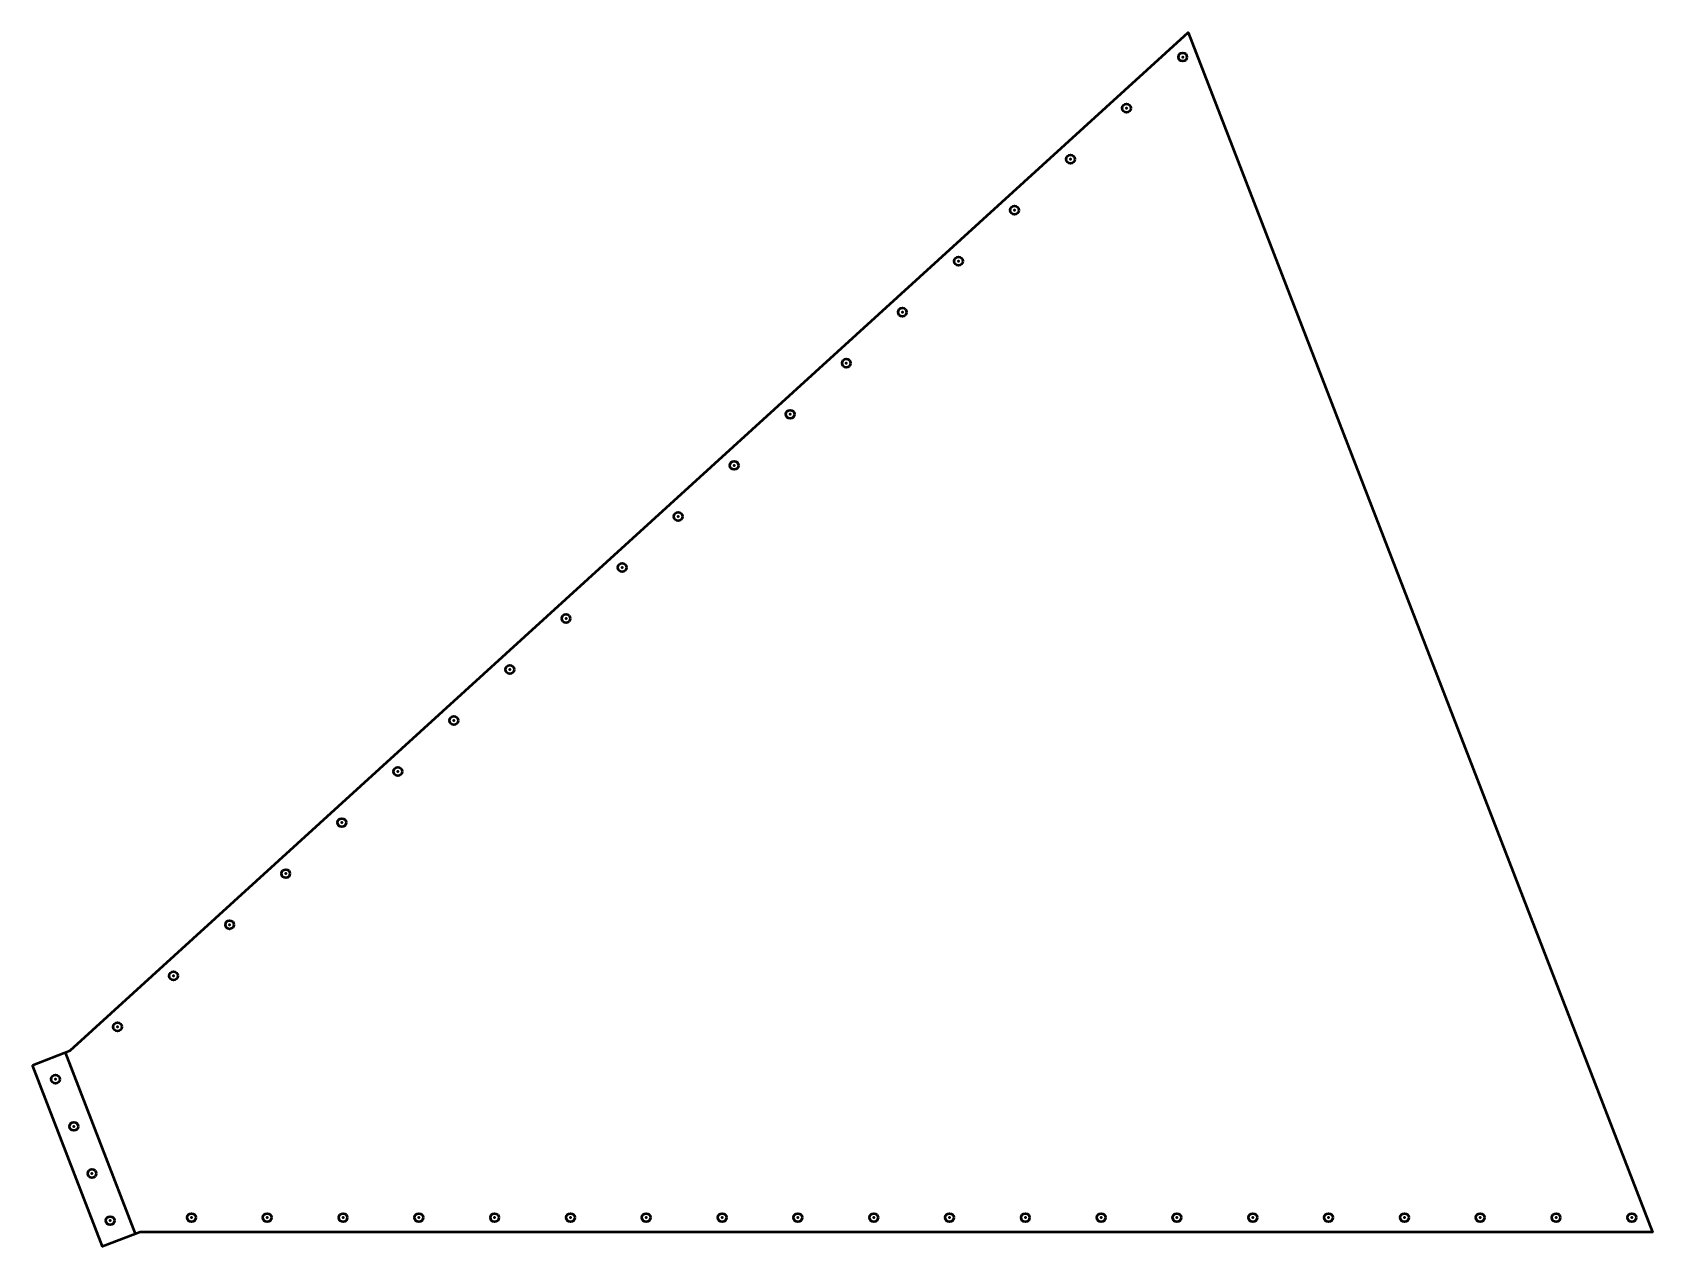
# Model space of a CAD drawing. Header units: millimetres. Extents: x 78 to 719, y 201 to 682.
import ezdxf

# ---------------------------------------------------------------- set-up
doc = ezdxf.new("R2010")
doc.units = ezdxf.units.MM
for name, color, linetype, lineweight in [('IV_ARC_CENTERS', 7, 'Continuous', 50), ('IV_BEND_DOWN', 7, 'Continuous', 50), ('IV_INTERIOR_PROFILES', 7, 'Continuous', 50), ('IV_OUTER_PROFILE', 7, 'Continuous', 50)]:
    doc.layers.add(name, color=color, linetype=linetype, lineweight=lineweight)

msp = doc.modelspace()

# ---------------------------------------------------------------- linework, layer by layer
at = {"layer": 'IV_ARC_CENTERS'}
for p in [(533.13, 672.14), (510.95, 651.94), (488.77, 631.75), (466.58, 611.55), (444.4, 591.36), (422.21, 571.16), (400.03, 550.96), (377.85, 530.77), (355.66, 510.57), (333.48, 490.38), (311.29, 470.18), (289.11, 449.99), (266.93, 429.79), (244.74, 409.59), (222.56, 389.4), (200.37, 369.2), (178.19, 349.01), (156.01, 328.81), (133.82, 308.62), (111.64, 288.42), (87.09, 267.67), (94.31, 249.02), (101.53, 230.37), (108.74, 211.71), (140.87, 212.89), (170.87, 212.89), (200.87, 212.89), (230.87, 212.89), (260.87, 212.89), (290.87, 212.89), (320.87, 212.89), (350.87, 212.89), (380.87, 212.89), (410.87, 212.89), (440.87, 212.89), (470.87, 212.89), (500.87, 212.89), (530.87, 212.89), (560.87, 212.89), (590.87, 212.89), (620.87, 212.89), (650.87, 212.89), (680.87, 212.89), (710.87, 212.89)]:
    msp.add_point(p, dxfattribs=at)
at = {"layer": 'IV_BEND_DOWN'}
msp.add_line((90.88, 278.25), (118.67, 206.44), dxfattribs=at)
at = {"layer": 'IV_INTERIOR_PROFILES'}
for centre in [(533.13, 672.14), (510.95, 651.94), (488.77, 631.75), (466.58, 611.55), (444.4, 591.36), (422.21, 571.16), (400.03, 550.96), (377.85, 530.77), (355.66, 510.57), (333.48, 490.38), (311.29, 470.18), (289.11, 449.99), (266.93, 429.79), (244.74, 409.59), (222.56, 389.4), (200.37, 369.2), (178.19, 349.01), (156.01, 328.81), (133.82, 308.62), (111.64, 288.42), (87.09, 267.67), (94.31, 249.02), (101.53, 230.37), (108.74, 211.71), (140.87, 212.89), (170.87, 212.89), (200.87, 212.89), (230.87, 212.89), (260.87, 212.89), (290.87, 212.89), (320.87, 212.89), (350.87, 212.89), (380.87, 212.89), (410.87, 212.89), (440.87, 212.89), (470.87, 212.89), (500.87, 212.89), (530.87, 212.89), (560.87, 212.89), (590.87, 212.89), (620.87, 212.89), (650.87, 212.89), (680.87, 212.89), (710.87, 212.89)]:
    msp.add_circle(centre, 1.7, dxfattribs=at)
at = {"layer": 'IV_OUTER_PROFILE', "flags": 128}
msp.add_lwpolyline([(77.96, 273.25), (92.87, 279.02), (92.87, 279.04), (535.37, 681.89), (719.08, 207.19), (120.67, 207.19), (120.66, 207.21), (105.75, 201.44)], close=True, dxfattribs=at)

doc.saveas('drawing.dxf')
